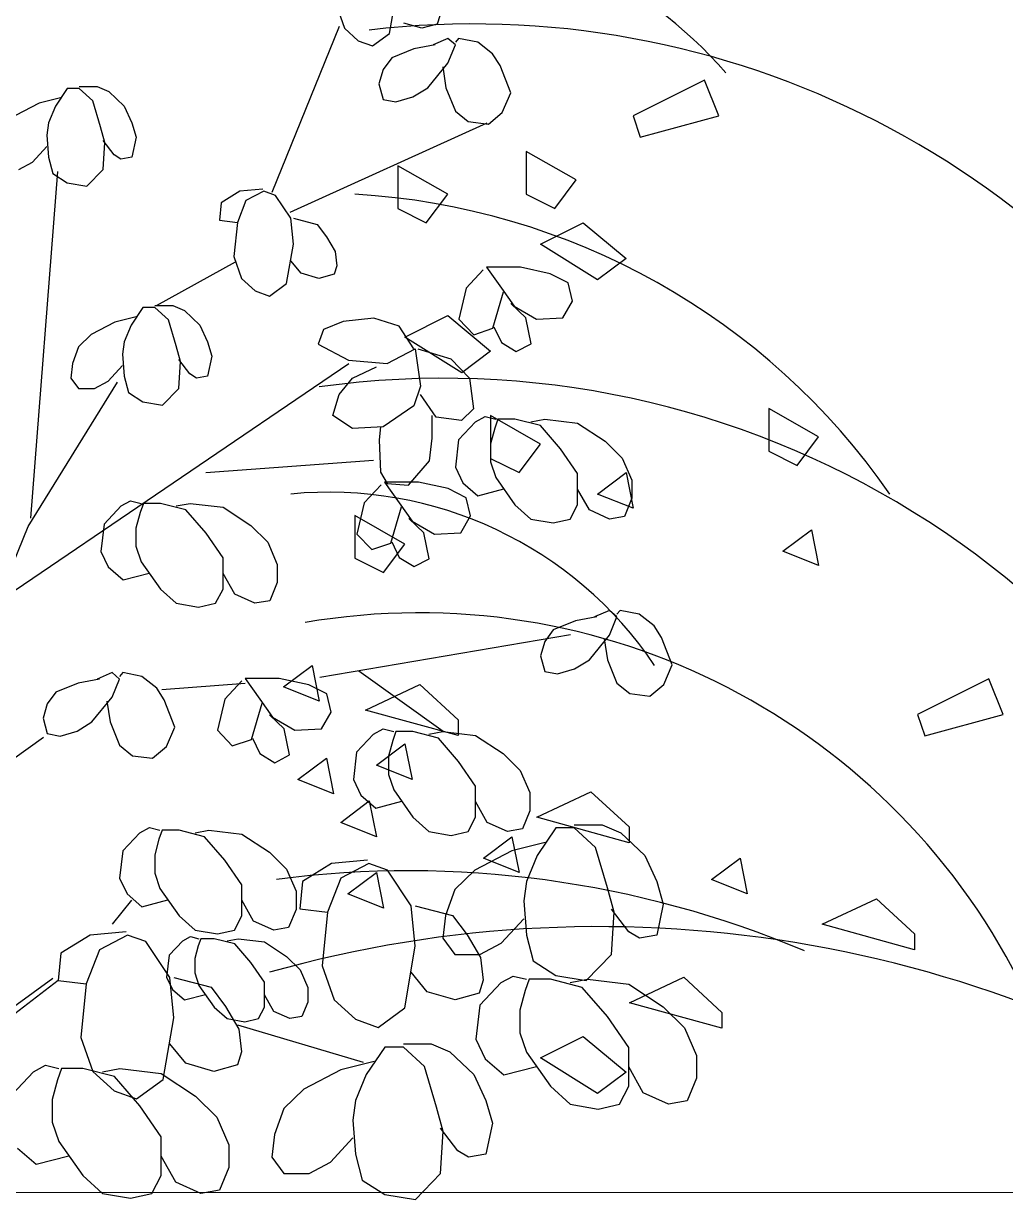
# Model space of a CAD drawing. Header units: millimetres. Extents: x 573003 to 1294762, y -9906 to 413061.
# Drawn here: x 657837.4 to 658159.8, y 37773.4 to 38159.5 of the extents above; entities that cross this region are included whole.
import ezdxf

# ---------------------------------------------------------------- set-up
doc = ezdxf.new("R2010")
doc.units = ezdxf.units.MM
doc.header["$MEASUREMENT"] = 0
doc.layers.add('A-ELEV-PATT 2', color=252, linetype='Continuous')
doc.layers.add('A-ELEV-PATT 3', color=251, linetype='Continuous')
doc.layers.add('KT-Net manh', color=251, linetype='Continuous', lineweight=13)

# ---------------------------------------------------------------- blocks, each defined once
blk = doc.blocks.new('STREE11')
for p, q in [((0.3323840816573238, 0.7508585381386865), (0.3366190342215987, 0.7754229948426996)), ((0.299563199284421, 0.7676657979887977), (0.3043275209191734, 0.7540907034945121)), ((0.3636168568186804, 0.761847900348414), (0.3620287496071342, 0.7566764357791271)), ((0.2593311499239235, 0.6519542782515373), (0.3011513064958535, 0.7553835696368196)), ((0.3525001063375157, 0.7540907034945121), (0.341383355856351, 0.7573228688502809)), ((0.3620287496071342, 0.7566764357791271), (0.3525001063375157, 0.7540907034945121)), ((0.3043275209191734, 0.7540907034945121), (0.3127974260477231, 0.7463335066406103)), ((0.3217967002467503, 0.7431013412848415), (0.3323840816573238, 0.7508585381386865)), ((0.3687782052562625, 0.747787981050692), (0.3595142465219396, 0.7437477743559384)), ((0.3734101846233671, 0.7437477743559384), (0.3687782052562625, 0.747787981050692)), ((0.3753953186378567, 0.747787981050692), (0.3734101846233671, 0.7453638570337944)), ((0.3873061227247945, 0.7453638570337944), (0.3753953186378567, 0.747787981050692)), ((0.3127974260477231, 0.7463335066406103), (0.3217967002467503, 0.7431013412848415)), ((0.3476034424348882, 0.7413236503390976), (0.3337075043335744, 0.735667360966545)), ((0.3608376691981903, 0.7437477743559384), (0.3476034424348882, 0.7413236503390976)), ((0.3687782052562625, 0.7324351956106625), (0.3734101846233671, 0.7437477743559384)), ((0.396570081459231, 0.7380914849833289), (0.3873061227247945, 0.7453638570337944)), ((0.3337075043335744, 0.735667360966545), (0.3284138136282309, 0.7283949889159658)), ((0.3562056898310857, 0.7170824101706899), (0.3687782052562625, 0.7324351956106625)), ((0.4012020608263356, 0.7308191129328065), (0.396570081459231, 0.7380914849833289)), ((0.3284138136282309, 0.7283949889159658), (0.3257669682755022, 0.7195065341875306)), ((0.3654696485652948, 0.7300110715938217), (0.3674547825798982, 0.7170824101706899)), ((0.4078191742079298, 0.7138502448149211), (0.4012020608263356, 0.7308191129328065)), ((0.1391643709132495, 0.7178904515096178), (0.1502811213944142, 0.7178904515096178)), ((0.1502811213944142, 0.7178904515096178), (0.1576922883818952, 0.7146582861538491)), ((0.3257669682755022, 0.7195065341875306), (0.3284138136282309, 0.7098100381201675)), ((0.1275182513616073, 0.7107796877269266), (0.1142840245983052, 0.707547522371101)), ((0.1317532039258822, 0.7165975853673103), (0.1243420369384012, 0.7056082231576397)), ((0.1391643709132495, 0.7165975853673103), (0.1317532039258822, 0.7165975853673103)), ((0.1476342760417992, 0.7088403885134085), (0.1391643709132495, 0.7165975853673103)), ((0.1576922883818952, 0.7146582861538491), (0.1672209316514, 0.7056082231576397)), ((0.3363543496860757, 0.7081939554422547), (0.3469417310967629, 0.7114261207980235)), ((0.3469417310967629, 0.7114261207980235), (0.3562056898310857, 0.7170824101706899)), ((0.3674547825798982, 0.7170824101706899), (0.3734101846233671, 0.702537666069702)), ((0.4025254835025862, 0.7017296247307172), (0.4078191742079298, 0.7138502448149211)), ((0.1142840245983052, 0.707547522371101), (0.09946169062345689, 0.6997903255171991)), ((0.1243420369384012, 0.7056082231576397), (0.1201070843741263, 0.6952652940191228)), ((0.1523985976765516, 0.692679561734451), (0.1476342760417992, 0.7088403885134085)), ((0.1672209316514, 0.7056082231576397), (0.171985253286266, 0.6952652940191228)), ((0.3284138136282309, 0.7098100381201675), (0.3363543496860757, 0.7081939554422547)), ((0.3734101846233671, 0.702537666069702), (0.3813507206814393, 0.6960733353580508)), ((0.3813507206814393, 0.6960733353580508), (0.3939232361065024, 0.6944572526801949)), ((0.3939232361065024, 0.6944572526801949), (0.4025254835025862, 0.7017296247307172)), ((0.1201070843741263, 0.6952652940191228), (0.1190483462330576, 0.687508097165221)), ((0.1550454430291666, 0.6829830656670879), (0.1523985976765516, 0.692679561734451)), ((0.171985253286266, 0.6952652940191228), (0.174632098638881, 0.6862152310229135)), ((0.2704479004050881, 0.6396720498995592), (0.3932615247683771, 0.6952652940191228)), ((0.1190483462330576, 0.687508097165221), (0.1201070843741263, 0.6739330026708785)), ((0.1608685028051013, 0.675225868813186), (0.1539867048882115, 0.6842759318094522)), ((0.1539867048882115, 0.6661758058169767), (0.1550454430291666, 0.6829830656670879)), ((0.174632098638881, 0.6862152310229135), (0.171985253286266, 0.6739330026708785)), ((0.1100490720340304, 0.6707008373151098), (0.1190483462330576, 0.6803973333824729)), ((0.1201070843741263, 0.6739330026708785), (0.1227539297268549, 0.6635900735323617)), ((0.1651034553693762, 0.672640136528571), (0.1608685028051013, 0.675225868813186)), ((0.171985253286266, 0.6739330026708785), (0.1651034553693762, 0.672640136528571)), ((0.1015791669055943, 0.6661758058169767), (0.1100490720340304, 0.6707008373151098)), ((0.1089903338929616, 0.448974293907952), (0.1259301441499474, 0.664882939674726)), ((0.1227539297268549, 0.6635900735323617), (0.1317532039258822, 0.6577721758919779)), ((0.1439286925481156, 0.6558328766784598), (0.1539867048882115, 0.6661758058169767)), ((0.1317532039258822, 0.6577721758919779), (0.1439286925481156, 0.6558328766784598)), ((0.2392151252437316, 0.6526007113227479), (0.2275690056920894, 0.6454899475399998)), ((0.2535080901481024, 0.6538935774650554), (0.2392151252437316, 0.6526007113227479)), ((0.2540374592185799, 0.6526007113227479), (0.2429207087374152, 0.6467828136823073)), ((0.2614486262060609, 0.6500149790381329), (0.2540374592185799, 0.6526007113227479)), ((0.2275690056920894, 0.6454899475399998), (0.2265102675510207, 0.6345005853303292)), ((0.2429207087374152, 0.6467828136823073), (0.2376270180321853, 0.6332077191880217)), ((0.2709772694756793, 0.6357934514726367), (0.2614486262060609, 0.6500149790381329)), ((0.2265102675510207, 0.6345005853303292), (0.2376270180321853, 0.6332077191880217)), ((0.2376270180321853, 0.6332077191880217), (0.2355095417500479, 0.6118754278397773)), ((0.2725653766872256, 0.6196326246936792), (0.2709772694756793, 0.6357934514726367)), ((0.2725653766872256, 0.6357934514726367), (0.2873877106620739, 0.6319148530457142)), ((0.2873877106620739, 0.6319148530457142), (0.2932107704380087, 0.6241576561918123)), ((0.2932107704380087, 0.6241576561918123), (0.2985044611432386, 0.6151075931956029)), ((0.2683304241229507, 0.5950681679896661), (0.2725653766872256, 0.6196326246936792)), ((0.1873369563315919, 0.5814930734953236), (0.2365682798910029, 0.6086432624839517)), ((0.2355095417500479, 0.6118754278397773), (0.2402738633848003, 0.5983003333454917)), ((0.277329698321978, 0.6015324987012605), (0.2709772694756793, 0.6092896955551623)), ((0.2985044611432386, 0.6151075931956029), (0.2995631992843073, 0.6060575301993936)), ((0.2884464488031426, 0.5983003333454917), (0.277329698321978, 0.6015324987012605)), ((0.2979750920727611, 0.6008860656301067), (0.2884464488031426, 0.5983003333454917)), ((0.2995631992843073, 0.6060575301993936), (0.2979750920727611, 0.6008860656301067)), ((0.3907470216834099, 0.603633406182496), (0.3801596402727228, 0.5923208274372769)), ((0.4139069185192739, 0.6052494888604087), (0.3927321556978995, 0.6052494888604087)), ((0.3927321556978995, 0.6052494888604087), (0.4019961144322224, 0.5923208274372769)), ((0.4324348359878059, 0.601209282165712), (0.4139069185192739, 0.6052494888604087)), ((0.4436839287366183, 0.5955529927930456), (0.4324348359878059, 0.601209282165712)), ((0.2402738633848003, 0.5983003333454917), (0.24874376851335, 0.5905431364915898)), ((0.2577430427123772, 0.5873109711358211), (0.2683304241229507, 0.5950681679896661)), ((0.446330774089347, 0.5842404140477697), (0.4436839287366183, 0.5955529927930456)), ((0.24874376851335, 0.5905431364915898), (0.2577430427123772, 0.5873109711358211)), ((0.3801596402727228, 0.5923208274372769), (0.3755276609056182, 0.5729278353024938)), ((0.3967024237268788, 0.5672715459299411), (0.4033195371085867, 0.5898967034204361)), ((0.4019961144322224, 0.5923208274372769), (0.4099366504902946, 0.581008248692001)), ((0.1788670512031558, 0.5802002073530161), (0.1714558842156748, 0.5692108451433455)), ((0.1862782181905231, 0.5802002073530161), (0.1788670512031558, 0.5802002073530161)), ((0.1862782181905231, 0.5814930734953236), (0.1973949686716878, 0.5814930734953236)), ((0.1947481233190729, 0.5724430104991143), (0.1862782181905231, 0.5802002073530161)), ((0.1973949686716878, 0.5814930734953236), (0.2048061356591688, 0.5782609081395549)), ((0.4172154752100141, 0.5737358766414786), (0.4079515164756913, 0.5826243313699138)), ((0.4099366504902946, 0.581008248692001), (0.423832588591722, 0.5729278353024938)), ((0.4403753720458781, 0.5737358766414786), (0.446330774089347, 0.5842404140477697)), ((0.174632098638881, 0.5743823097126324), (0.1613978718755789, 0.5711501443568068)), ((0.1995124449538253, 0.5562821837201568), (0.1947481233190729, 0.5724430104991143)), ((0.2048061356591688, 0.5782609081395549), (0.2143347789286736, 0.5692108451433455)), ((0.3035996384470536, 0.5715541650263276), (0.2911925508566355, 0.5665039066578856)), ((0.3226238394192933, 0.5735742683737612), (0.3035996384470536, 0.5715541650263276)), ((0.3383394837007927, 0.5685240100052624), (0.3226238394192933, 0.5735742683737612)), ((0.3755276609056182, 0.5729278353024938), (0.3847916196400547, 0.5632313392351307)), ((0.4205240319008681, 0.5575750498625212), (0.4172154752100141, 0.5737358766414786)), ((0.423832588591722, 0.5729278353024938), (0.4403753720458781, 0.5737358766414786)), ((0.1613978718755789, 0.5711501443568068), (0.1465755379007305, 0.5633929475029049)), ((0.1714558842156748, 0.5692108451433455), (0.1672209316514, 0.5588679160048287)), ((0.2143347789286736, 0.5692108451433455), (0.2190991005635397, 0.5588679160048287)), ((0.2911925508566355, 0.5665039066578856), (0.2878839941657816, 0.5574134415946901)), ((0.3474380146004705, 0.5543832865736817), (0.3383394837007927, 0.5685240100052624)), ((0.3847916196400547, 0.5632313392351307), (0.3967024237268788, 0.5672715459299411)), ((0.3973641350651178, 0.5680795872688691), (0.4019961144322224, 0.558383091201506)), ((0.1465755379007305, 0.5633929475029049), (0.138635001842772, 0.5556357506490031)), ((0.1672209316514, 0.5588679160048287), (0.1661621935103312, 0.5511107191509268)), ((0.2190991005635397, 0.5588679160048287), (0.2217459459161546, 0.5498178530086193)), ((0.2878839941657816, 0.5574134415946901), (0.3069081951379076, 0.5473129248579198)), ((0.4019961144322224, 0.558383091201506), (0.4112600731666589, 0.5527268018287828)), ((0.4112600731666589, 0.5527268018287828), (0.4205240319008681, 0.5575750498625212)), ((0.138635001842772, 0.5556357506490031), (0.1349294183489747, 0.5452928215104862)), ((0.1661621935103312, 0.5511107191509268), (0.1672209316514, 0.5375356246565843)), ((0.2021592903064402, 0.5465856876527937), (0.1995124449538253, 0.5562821837201568)), ((0.2217459459161546, 0.5498178530086193), (0.2190991005635397, 0.5375356246565843)), ((0.3308952311464282, 0.545292821510543), (0.3482651537733545, 0.5543832865736817)), ((0.3482651537733545, 0.5543832865736817), (0.3515737104640948, 0.5311520980789055)), ((0.3499194321186678, 0.5543832865736817), (0.3705979114363345, 0.5483229765316082)), ((0.0862274638600411, 0.3953203490018495), (0.3069743662716746, 0.5452928215104862)), ((0.1349294183489747, 0.5452928215104862), (0.1338706802079059, 0.5362427585142768)), ((0.157162919311304, 0.5343034593008156), (0.1661621935103312, 0.5439999553681787)), ((0.207982350082375, 0.5388284907988918), (0.2011005521654852, 0.547878553795158)), ((0.2011005521654852, 0.5297784278026825), (0.2021592903064402, 0.5465856876527937)), ((0.3069081951379076, 0.5473129248579198), (0.3308952311464282, 0.545292821510543)), ((0.3093896126562186, 0.5362023564473475), (0.3242781177647203, 0.5432727181631094)), ((0.3705979114363345, 0.5483229765316082), (0.3821778598540959, 0.5362023564473475)), ((0.1338706802079059, 0.5362427585142768), (0.138635001842772, 0.5297784278026825)), ((0.1672209316514, 0.5375356246565843), (0.1698677770041286, 0.5271926955180675)), ((0.2122173026466498, 0.5362427585142768), (0.207982350082375, 0.5388284907988918)), ((0.2190991005635397, 0.5375356246565843), (0.2122173026466498, 0.5362427585142768)), ((0.3011182209290837, 0.5261018397105772), (0.3093896126562186, 0.5362023564473475)), ((0.3821778598540959, 0.5362023564473475), (0.3846592773724069, 0.5170113746473248)), ((0.1074022266813017, 0.4438028293387219), (0.1629859790871251, 0.5336570262296618)), ((0.138635001842772, 0.5297784278026825), (0.148693014182868, 0.5297784278026825)), ((0.148693014182868, 0.5297784278026825), (0.157162919311304, 0.5343034593008156)), ((0.1910425398253892, 0.5194354986641656), (0.2011005521654852, 0.5297784278026825)), ((0.3515737104640948, 0.5311520980789055), (0.3474380146004705, 0.5190314779947585)), ((0.1698677770041286, 0.5271926955180675), (0.1788670512031558, 0.5213747978776837)), ((0.1788670512031558, 0.5213747978776837), (0.1910425398253892, 0.5194354986641656)), ((0.2969825250655731, 0.5129711679526281), (0.3011182209290837, 0.5261018397105772)), ((0.3614993805366566, 0.5119611162789397), (0.3515737104640948, 0.5261018397105772)), ((0.3093896126562186, 0.5048907545631778), (0.2969825250655731, 0.5129711679526281)), ((0.3474380146004705, 0.5190314779947585), (0.3284138136284582, 0.5059008062368662)), ((0.3590179630184593, 0.4988304445211043), (0.3590179630184593, 0.5129711679526281)), ((0.3846592773724069, 0.5170113746473248), (0.3772150248180424, 0.5099410129316198)), ((0.3284138136284582, 0.5059008062368662), (0.3093896126562186, 0.5048907545631778)), ((0.3267595352830313, 0.5059008062368662), (0.3259323961102609, 0.497820392847359)), ((0.3772150248180424, 0.5099410129316198), (0.3614993805366566, 0.5119611162789397)), ((0.3859827000485438, 0.5090925695257624), (0.3753953186379704, 0.4977799907805434)), ((0.3859827000485438, 0.5090925695257624), (0.3919381020920127, 0.5123247348815312)), ((0.3919381020920127, 0.5123247348815312), (0.3985552154737206, 0.5107086522036752)), ((0.3998786381499713, 0.5107086522036752), (0.3978935041355953, 0.5050523628310088)), ((0.4104660195606584, 0.5107086522036752), (0.3998786381499713, 0.5107086522036752)), ((0.4263470916765755, 0.5066684455088648), (0.4104660195606584, 0.5107086522036752)), ((0.4203916896332203, 0.5090925695257624), (0.4289939370293041, 0.5107086522036752)), ((0.4389196071017523, 0.4921237014078201), (0.4263470916765755, 0.5066684455088648)), ((0.4289939370293041, 0.5107086522036752), (0.4495069885124394, 0.5082845281868345)), ((0.4495069885124394, 0.5082845281868345), (0.4667114833046071, 0.4969719494415585)), ((0.3573636846730324, 0.4846897210894667), (0.3590179630184593, 0.4988304445211043)), ((0.3978935041355953, 0.5050523628310088), (0.3952466587828667, 0.4953558667636457)), ((0.3259323961102609, 0.497820392847359), (0.3267595352830313, 0.4776193593737617)), ((0.3753953186379704, 0.4977799907805434), (0.3734101846234807, 0.4808111226626011)), ((0.3952466587828667, 0.4953558667636457), (0.3952466587828667, 0.4840432880183698)), ((0.4495069885124394, 0.4767709159678475), (0.4389196071017523, 0.4921237014078201)), ((0.4667114833046071, 0.4969719494415585), (0.4772988647152943, 0.4864674120352674)), ((0.2180403624224709, 0.4774173490388876), (0.3223260693171142, 0.4851745458927894)), ((0.3441294579098439, 0.4695389459842545), (0.3573636846730324, 0.4846897210894667)), ((0.3952466587828667, 0.4840432880183698), (0.3985552154737206, 0.4743467919509499)), ((0.4772988647152943, 0.4864674120352674), (0.4832542667587632, 0.4727307092730939)), ((0.3267595352830313, 0.4776193593737617), (0.3308952311464282, 0.470548997657886)), ((0.3734101846234807, 0.4808111226626011), (0.3780421639905853, 0.471114626595238)), ((0.4495069885124394, 0.4573779238331213), (0.4495069885124394, 0.4767709159678475)), ((0.327222733219628, 0.4698217604528168), (0.3166353518089409, 0.4585091817075977)), ((0.350382630055492, 0.4714378431307296), (0.3292078672341177, 0.4714378431307296)), ((0.3292078672341177, 0.4714378431307296), (0.3384718259684405, 0.4585091817075977)), ((0.3308952311464282, 0.470548997657886), (0.3441294579098439, 0.4695389459842545)), ((0.368910547524024, 0.4673976364360328), (0.350382630055492, 0.4714378431307296)), ((0.3780421639905853, 0.471114626595238), (0.3873061227249082, 0.4630342132057308)), ((0.3985552154737206, 0.4743467919509499), (0.4104660195606584, 0.4573779238331213)), ((0.4832542667587632, 0.4727307092730939), (0.4832542667587632, 0.461418130527818)), ((0.3801596402728364, 0.4617413470633664), (0.368910547524024, 0.4673976364360328)), ((0.3828064856255651, 0.4504287683180905), (0.3801596402728364, 0.4617413470633664)), ((0.3873061227249082, 0.4630342132057308), (0.4035180505098879, 0.4672764302353016)), ((0.4567858132321589, 0.4541457584773525), (0.4495069885124394, 0.4670744199004844)), ((0.4832542667587632, 0.461418130527818), (0.4786222873916586, 0.4501055517825421)), ((0.1652161655771351, 0.45662875490018), (0.1546287841665617, 0.4453161761549609)), ((0.1652161655771351, 0.45662875490018), (0.171171567620604, 0.4598609202559487)), ((0.171171567620604, 0.4598609202559487), (0.1777886810023119, 0.4582448375780928)), ((0.1791121036785626, 0.4582448375780928), (0.1771269696641866, 0.4525885482054264)), ((0.1896994850892497, 0.4582448375780928), (0.1791121036785626, 0.4582448375780928)), ((0.2055805572051668, 0.4542046308832823), (0.1896994850892497, 0.4582448375780928)), ((0.1996251551618116, 0.45662875490018), (0.2082274025578954, 0.4582448375780928)), ((0.2181530726303436, 0.4396598867822377), (0.2055805572051668, 0.4542046308832823)), ((0.2082274025578954, 0.4582448375780928), (0.2287404540410307, 0.455820713561252)), ((0.2287404540410307, 0.455820713561252), (0.2459449488331984, 0.4445081348159761)), ((0.3166353518089409, 0.4585091817075977), (0.3120033724418363, 0.4391161895728146)), ((0.3331781352630969, 0.4334599002002619), (0.3397952486448048, 0.4560850576907569)), ((0.3384718259684405, 0.4585091817075977), (0.3464123620265127, 0.4471966029623218)), ((0.4104660195606584, 0.4573779238331213), (0.4203916896332203, 0.4484894691046861)), ((0.4448750091452212, 0.4484894691046861), (0.4495069885124394, 0.4573779238331213)), ((0.4693583286573357, 0.4484894691046861), (0.4567858132321589, 0.4541457584773525)), ((0.1771269696641866, 0.4525885482054264), (0.174480124311458, 0.4428920521380633)), ((0.3536911867462322, 0.4399242309117994), (0.3444272280119094, 0.4488126856402346)), ((0.3464123620265127, 0.4471966029623218), (0.3603083001279401, 0.4391161895728146)), ((0.3768510835820962, 0.4399242309117994), (0.3828064856255651, 0.4504287683180905)), ((0.4203916896332203, 0.4484894691046861), (0.4342876277346477, 0.4460653450878453)), ((0.4342876277346477, 0.4460653450878453), (0.4448750091452212, 0.4484894691046861)), ((0.4786222873916586, 0.4501055517825421), (0.4693583286573357, 0.4484894691046861)), ((0.0803317239824537, 0.377485096544774), (0.1074022266813017, 0.4438028293387219)), ((0.1546287841665617, 0.4453161761549609), (0.152643650152072, 0.4283473080370186)), ((0.174480124311458, 0.4428920521380633), (0.174480124311458, 0.4315794733927873)), ((0.2287404540410307, 0.424307101342265), (0.2181530726303436, 0.4396598867822377)), ((0.2459449488331984, 0.4445081348159761), (0.2565323302438856, 0.434003597409685)), ((0.3569997434370862, 0.423763404132842), (0.3536911867462322, 0.4399242309117994)), ((0.3603083001279401, 0.4391161895728146), (0.3768510835820962, 0.4399242309117994)), ((0.2565323302438856, 0.434003597409685), (0.2624877322873544, 0.4202668946475114)), ((0.3120033724418363, 0.4391161895728146), (0.3212673311762728, 0.4294196935054515)), ((0.3212673311762728, 0.4294196935054515), (0.3331781352630969, 0.4334599002002619)), ((0.3338398466013359, 0.4342679415391899), (0.3384718259684405, 0.4245714454718268)), ((0.152643650152072, 0.4283473080370186), (0.1572756295191766, 0.4186508119696555)), ((0.174480124311458, 0.4315794733927873), (0.1777886810023119, 0.4218829773253674)), ((0.1572756295191766, 0.4186508119696555), (0.1665395882534995, 0.4105703985801483)), ((0.1777886810023119, 0.4218829773253674), (0.1896994850892497, 0.4049141092075388)), ((0.2287404540410307, 0.4049141092075388), (0.2287404540410307, 0.424307101342265)), ((0.2624877322873544, 0.4202668946475114), (0.2624877322873544, 0.4089543159022355)), ((0.3384718259684405, 0.4245714454718268), (0.347735784702877, 0.4189151560991036)), ((0.347735784702877, 0.4189151560991036), (0.3569997434370862, 0.423763404132842)), ((0.1665395882534995, 0.4105703985801483), (0.1827515160384792, 0.4148126156097192)), ((0.2360192787607502, 0.40168194385177), (0.2287404540410307, 0.4146106052749019)), ((0.1896994850892497, 0.4049141092075388), (0.1996251551618116, 0.3960256544791037)), ((0.2241084746738125, 0.3960256544791037), (0.2287404540410307, 0.4049141092075388)), ((0.2624877322873544, 0.4089543159022355), (0.2578557529202499, 0.3976417371569596)), ((0.1996251551618116, 0.3960256544791037), (0.213521093263239, 0.3936015304622629)), ((0.213521093263239, 0.3936015304622629), (0.2241084746738125, 0.3960256544791037)), ((0.248591794185927, 0.3960256544791037), (0.2360192787607502, 0.40168194385177)), ((0.2578557529202499, 0.3976417371569596), (0.248591794185927, 0.3960256544791037)), ((0.4693583286573357, 0.3916033588427013), (0.4600943699230129, 0.3875631521479477)), ((0.4739903080244403, 0.3875631521479477), (0.4693583286573357, 0.3916033588427013)), ((0.4759754420389299, 0.3916033588427013), (0.4739903080244403, 0.3891792348258036)), ((0.4878862461258677, 0.3891792348258036), (0.4759754420389299, 0.3916033588427013)), ((0.4971502048603043, 0.3819068627753381), (0.4878862461258677, 0.3891792348258036)), ((0.4481835658359614, 0.3851390281311069), (0.4342876277346477, 0.3794827387585542)), ((0.4614177925992635, 0.3875631521479477), (0.4481835658359614, 0.3851390281311069)), ((0.4693583286573357, 0.3762505734026718), (0.4739903080244403, 0.3875631521479477)), ((0.5017821842274088, 0.3746344907248158), (0.4971502048603043, 0.3819068627753381)), ((0.2889758178736201, 0.3500700340208027), (0.4451396936804031, 0.3765737899382771)), ((0.4342876277346477, 0.3794827387585542), (0.4289939370293041, 0.372210366707975)), ((0.4567858132321589, 0.3608977879626991), (0.4693583286573357, 0.3762505734026718)), ((0.4660497719663681, 0.373826449385831), (0.4680349059809714, 0.3608977879626991)), ((0.508399297609003, 0.3576656226069304), (0.5017821842274088, 0.3746344907248158)), ((0.4289939370293041, 0.372210366707975), (0.4263470916765755, 0.3633219119795399)), ((0.4263470916765755, 0.3633219119795399), (0.4289939370293041, 0.3536254159121768)), ((0.4475218544978361, 0.3552414985900327), (0.4567858132321589, 0.3608977879626991)), ((0.4680349059809714, 0.3608977879626991), (0.4739903080244403, 0.3463530438617113)), ((0.1596774223963848, 0.352817374573192), (0.150413463662062, 0.3487771678784384)), ((0.1643094017634894, 0.3487771678784384), (0.1596774223963848, 0.352817374573192)), ((0.166294535777979, 0.352817374573192), (0.1643094017634894, 0.3503932505562943)), ((0.1782053398649168, 0.3503932505562943), (0.166294535777979, 0.352817374573192)), ((0.3133267951180869, 0.3539486324477252), (0.3657343331007041, 0.3164555143205803)), ((0.4289939370293041, 0.3536254159121768), (0.4369344730871489, 0.352009333234264)), ((0.4369344730871489, 0.352009333234264), (0.4475218544978361, 0.3552414985900327)), ((0.5031056069036595, 0.3455450025227265), (0.508399297609003, 0.3576656226069304)), ((0.1385026595750105, 0.3463530438615976), (0.1246067214736968, 0.3406967544890449)), ((0.1517368863383126, 0.3487771678784384), (0.1385026595750105, 0.3463530438615976)), ((0.1596774223963848, 0.3374645891331625), (0.1643094017634894, 0.3487771678784384)), ((0.1874692985993534, 0.3431208785058288), (0.1782053398649168, 0.3503932505562943)), ((0.190513170754798, 0.3423128371669009), (0.2423913396669377, 0.3461914355938802)), ((0.2404062056524481, 0.3476459100039619), (0.2298188242417609, 0.3363333312587429)), ((0.263566102488312, 0.3492619926818747), (0.2423913396669377, 0.3492619926818747)), ((0.2423913396669377, 0.3492619926818747), (0.2516552984012606, 0.3363333312587429)), ((0.282094019956844, 0.345221785987178), (0.263566102488312, 0.3492619926818747)), ((0.2933431127056565, 0.3395654966145116), (0.282094019956844, 0.345221785987178)), ((0.4739903080244403, 0.3463530438617113), (0.4819308440825125, 0.3398887131500601)), ((0.4945033595075756, 0.3382726304722041), (0.5031056069036595, 0.3455450025227265)), ((0.1246067214736968, 0.3406967544890449), (0.1193130307683532, 0.3334243824384657)), ((0.147104906971208, 0.3221118036931898), (0.1596774223963848, 0.3374645891331625)), ((0.1921012779664579, 0.3358485064553065), (0.1874692985993534, 0.3431208785058288)), ((0.2959899580583851, 0.3282529178692357), (0.2933431127056565, 0.3395654966145116)), ((0.4819308440825125, 0.3398887131500601), (0.4945033595075756, 0.3382726304722041)), ((0.1193130307683532, 0.3334243824384657), (0.1166661854156246, 0.3245359277100306)), ((0.1563688657054172, 0.3350404651163217), (0.1583539997200205, 0.3221118036931898)), ((0.1987183913480521, 0.3188796383374211), (0.1921012779664579, 0.3358485064553065)), ((0.2298188242417609, 0.3363333312587429), (0.2251868448746563, 0.3169403391239598)), ((0.246361607695917, 0.3112840497514071), (0.2529787210776249, 0.3339092072419021)), ((0.2516552984012606, 0.3363333312587429), (0.2595958344593328, 0.325020752513467)), ((0.1166661854156246, 0.3245359277100306), (0.1193130307683532, 0.3148394316426675)), ((0.2668746591790523, 0.3177483804629446), (0.2576107004447294, 0.3266368351913798)), ((0.2595958344593328, 0.325020752513467), (0.2734917725607602, 0.3169403391239598)), ((0.2900345560149162, 0.3177483804629446), (0.2959899580583851, 0.3282529178692357)), ((0.127253566826198, 0.3132233489647547), (0.1378409482368852, 0.3164555143205234)), ((0.1378409482368852, 0.3164555143205234), (0.147104906971208, 0.3221118036931898)), ((0.1583539997200205, 0.3221118036931898), (0.1643094017634894, 0.307567059592202)), ((0.1934247006427086, 0.3067590182532172), (0.1987183913480521, 0.3188796383374211)), ((0.2251868448746563, 0.3169403391239598), (0.2344508036090929, 0.3072438430565967)), ((0.2701832158699062, 0.3015875536839872), (0.2668746591790523, 0.3177483804629446)), ((0.2734917725607602, 0.3169403391239598), (0.2900345560149162, 0.3177483804629446)), ((0.322458411584762, 0.3145162151072327), (0.3284138136282309, 0.3177483804630015)), ((0.3284138136282309, 0.3177483804630015), (0.3350309270099388, 0.3161322977851455)), ((0.3363543496861894, 0.3161322977851455), (0.3343692156718134, 0.3104760084124791)), ((0.3469417310968765, 0.3161322977851455), (0.3363543496861894, 0.3161322977851455)), ((0.3628228032127936, 0.3120920910903351), (0.3469417310968765, 0.3161322977851455)), ((0.3568674011694384, 0.3145162151072327), (0.3654696485655222, 0.3161322977851455)), ((0.3654696485655222, 0.3161322977851455), (0.3859827000486575, 0.3137081737683047)), ((0.02746749703112528, 0.2485800418490385), (0.1169308699509202, 0.3125769158936578)), ((0.1193130307683532, 0.3148394316426675), (0.127253566826198, 0.3132233489647547)), ((0.2344508036090929, 0.3072438430565967), (0.246361607695917, 0.3112840497514071)), ((0.247023319034156, 0.3120920910903351), (0.2516552984012606, 0.302395595022972)), ((0.322458411584762, 0.3145162151072327), (0.3118710301741885, 0.3032036363620136)), ((0.3343692156718134, 0.3104760084124791), (0.3317223703190848, 0.300779512345116)), ((0.3753953186379704, 0.2975473469892904), (0.3628228032127936, 0.3120920910903351)), ((0.3859827000486575, 0.3137081737683047), (0.4031871948408252, 0.3023955950230288)), ((0.1643094017634894, 0.307567059592202), (0.1722499378215616, 0.3011027288805508)), ((0.1722499378215616, 0.3011027288805508), (0.1848224532466247, 0.2994866462026948)), ((0.1848224532466247, 0.2994866462026948), (0.1934247006427086, 0.3067590182532172)), ((0.2516552984012606, 0.302395595022972), (0.2609192571356971, 0.2967393056502488)), ((0.2609192571356971, 0.2967393056502488), (0.2701832158699062, 0.3015875536839872)), ((0.3118710301741885, 0.3032036363620136), (0.3098858961596989, 0.2862347682440713)), ((0.3317223703190848, 0.300779512345116), (0.3317223703190848, 0.2894669335998401)), ((0.4031871948408252, 0.3023955950230288), (0.4137745762515124, 0.2918910576167377)), ((0.3859827000486575, 0.2821945615493178), (0.3753953186379704, 0.2975473469892904)), ((0.3098858961596989, 0.2862347682440713), (0.3145178755268034, 0.2765382721767082)), ((0.3317223703190848, 0.2894669335998401), (0.3350309270099388, 0.2797704375324201)), ((0.4137745762515124, 0.2918910576167377), (0.4197299782949813, 0.2781543548545642)), ((0.3350309270099388, 0.2797704375324201), (0.3469417310968765, 0.2628015694145915)), ((0.3859827000486575, 0.2628015694145915), (0.3859827000486575, 0.2821945615493178)), ((0.3145178755268034, 0.2765382721767082), (0.3237818342611263, 0.2684578587872011)), ((0.3237818342611263, 0.2684578587872011), (0.339993762046106, 0.2727000758167719)), ((0.3932615247683771, 0.2595694040588228), (0.3859827000486575, 0.2724980654819547)), ((0.4197299782949813, 0.2781543548545642), (0.4197299782949813, 0.2668417761092883)), ((0.4197299782949813, 0.2668417761092883), (0.4150979989278767, 0.2555291973640124)), ((0.1768819171886662, 0.2531050733472284), (0.1828373192321351, 0.2563372387029972)), ((0.1828373192321351, 0.2563372387029972), (0.189454432613843, 0.2547211560251412)), ((0.3469417310968765, 0.2628015694145915), (0.3568674011694384, 0.2539131146861564)), ((0.3813507206814393, 0.2539131146861564), (0.3859827000486575, 0.2628015694145915)), ((0.4058340401935538, 0.2539131146861564), (0.3932615247683771, 0.2595694040588228)), ((0.4474225977971855, 0.2581149296485705), (0.4647925204239982, 0.2581149296485705)), ((0.4647925204239982, 0.2581149296485705), (0.4763724688418733, 0.2530646712801854)), ((0.1768819171886662, 0.2531050733472284), (0.1662945357780927, 0.2417924946020094)), ((0.1887927212757177, 0.2490648666524748), (0.186145875922989, 0.2393683705851117)), ((0.1907778552900936, 0.2547211560251412), (0.1887927212757177, 0.2490648666524748)), ((0.2013652367007808, 0.2547211560251412), (0.1907778552900936, 0.2547211560251412)), ((0.2172463088166978, 0.2506809493303308), (0.2013652367007808, 0.2547211560251412)), ((0.2112909067733426, 0.2531050733472284), (0.2198931541694265, 0.2547211560251412)), ((0.2298188242418746, 0.2361362052292861), (0.2172463088166978, 0.2506809493303308)), ((0.2198931541694265, 0.2547211560251412), (0.2404062056525618, 0.2522970320083004)), ((0.2404062056525618, 0.2522970320083004), (0.2576107004447294, 0.2409844532630245)), ((0.3568674011694384, 0.2539131146861564), (0.3707633392708658, 0.2514889906693156)), ((0.3707633392708658, 0.2514889906693156), (0.3813507206814393, 0.2539131146861564)), ((0.4150979989278767, 0.2555291973640124), (0.4058340401935538, 0.2539131146861564)), ((0.4358426493794241, 0.2560948263012506), (0.4242627009614353, 0.2389239478486047)), ((0.4474225977971855, 0.2560948263012506), (0.4358426493794241, 0.2560948263012506)), ((0.4606568245604876, 0.2439742062170467), (0.4474225977971855, 0.2560948263012506)), ((0.4763724688418733, 0.2530646712801854), (0.4912609739504887, 0.2389239478486047)), ((0.1662945357780927, 0.2417924946020094), (0.1643094017636031, 0.2248236264840671)), ((0.4085470566800495, 0.2419541028696699), (0.385387159844413, 0.2298334827854092)), ((0.4292255359977162, 0.2470043612381687), (0.4085470566800495, 0.2419541028696699)), ((0.4681010771148522, 0.2187229143748937), (0.4606568245604876, 0.2439742062170467)), ((0.186145875922989, 0.2393683705851117), (0.186145875922989, 0.2280557918398358)), ((0.2404062056525618, 0.2207834197893135), (0.2298188242418746, 0.2361362052292861)), ((0.2576107004447294, 0.2409844532630245), (0.2681980818554166, 0.2304799158567334)), ((0.3186535713902003, 0.2359745969615119), (0.2963208137272204, 0.2339544936141351)), ((0.4242627009614353, 0.2389239478486047), (0.4176455875797274, 0.2227631210697041)), ((0.4912609739504887, 0.2389239478486047), (0.498705226504967, 0.2227631210697041)), ((0.186145875922989, 0.2280557918398358), (0.189454432613843, 0.2183592957724159)), ((0.2681980818554166, 0.2304799158567334), (0.2741534838988855, 0.2167432130945599)), ((0.2963208137272204, 0.2339544936141351), (0.2781237519277511, 0.2228439252036196)), ((0.319480710562857, 0.2339544936141351), (0.3021107879360443, 0.2248640285509964)), ((0.3310606589808458, 0.2299142869194384), (0.319480710562857, 0.2339544936141351)), ((0.3459491640895749, 0.2076931500983505), (0.3310606589808458, 0.2299142869194384)), ((0.385387159844413, 0.2298334827854092), (0.3729800722537675, 0.2177128627011484)), ((0.1643094017636031, 0.2248236264840671), (0.1689413811307077, 0.2151271304167039)), ((0.2404062056525618, 0.2013904276545873), (0.2404062056525618, 0.2207834197893135)), ((0.2781237519277511, 0.2228439252036196), (0.2764694735823241, 0.2056730467510306)), ((0.3021107879360443, 0.2248640285509964), (0.2938393962091368, 0.2036529434036538)), ((0.4176455875797274, 0.2227631210697041), (0.4159913092344141, 0.2106425009854433)), ((0.498705226504967, 0.2227631210697041), (0.5028409223684775, 0.2086223976380666)), ((0.1689413811307077, 0.2151271304167039), (0.1782053398650305, 0.2070467170271968)), ((0.189454432613843, 0.2183592957724159), (0.2013652367007808, 0.2013904276545873)), ((0.2741534838988855, 0.2167432130945599), (0.2741534838988855, 0.205430634349284)), ((0.3729800722537675, 0.2177128627011484), (0.3671900980448299, 0.2015520359222478)), ((0.4722367729782491, 0.2035721392696246), (0.4681010771148522, 0.2187229143748937)), ((0.1598097646639189, 0.1962189630852436), (0.1719852532861523, 0.2110869237218367)), ((0.1782053398650305, 0.2070467170271968), (0.1944172676500102, 0.2112889340567676)), ((0.2476850303722813, 0.1981582622988185), (0.2404062056525618, 0.2110869237219504)), ((0.2741534838988855, 0.205430634349284), (0.2695215045317809, 0.1941180556040081)), ((0.2764694735823241, 0.2056730467510306), (0.2938393962091368, 0.2036529434036538)), ((0.3484305816076585, 0.1824418582561975), (0.3459491640895749, 0.2076931500983505)), ((0.3484305816076585, 0.2076931500983505), (0.3715904784434088, 0.2016328400563339)), ((0.4159913092344141, 0.2106425009854433), (0.4176455875797274, 0.1894314158380439)), ((0.481335303878268, 0.1914515191854207), (0.4705824946329358, 0.2055922426171151)), ((0.5028409223684775, 0.2086223976380666), (0.498705226504967, 0.1894314158380439)), ((0.2013652367007808, 0.2013904276545873), (0.2112909067733426, 0.1925019729261521)), ((0.2357742262853435, 0.1925019729261521), (0.2404062056525618, 0.2013904276545873)), ((0.2602575457974581, 0.1925019729261521), (0.2476850303722813, 0.1981582622988185)), ((0.2938393962091368, 0.2036529434036538), (0.2905308395182828, 0.1703212381719936)), ((0.3671900980448299, 0.2015520359222478), (0.3655358196992893, 0.1874113124906671)), ((0.3715904784434088, 0.2016328400563339), (0.380689009343314, 0.18951221997213)), ((0.4019299432983416, 0.1843811574696588), (0.4159913092344141, 0.1995319325749279)), ((0.4705824946329358, 0.17731079575384), (0.4722367729782491, 0.2035721392696246)), ((0.1683127553592385, 0.1913707150516188), (0.1459799976962586, 0.1893506117042421)), ((0.2112909067733426, 0.1925019729261521), (0.22518684487477, 0.1900778489093113)), ((0.22518684487477, 0.1900778489093113), (0.2357742262853435, 0.1925019729261521)), ((0.2695215045317809, 0.1941180556040081), (0.2602575457974581, 0.1925019729261521)), ((0.4879524172597485, 0.1874113124906671), (0.481335303878268, 0.1914515191854207)), ((0.1459799976962586, 0.1893506117042421), (0.1277829358967892, 0.1782400432937266)), ((0.1691398945318952, 0.1893506117042421), (0.1517699719050825, 0.1802601466411033)), ((0.180719842949884, 0.1853104050095453), (0.1691398945318952, 0.1893506117042421)), ((0.195608348058613, 0.1630892681884575), (0.180719842949884, 0.1853104050095453)), ((0.2036723941120044, 0.1858462335613922), (0.1952024889835684, 0.1767961705651828)), ((0.2036723941120044, 0.1858462335613922), (0.2084367157467568, 0.1884319658460072)), ((0.2084367157467568, 0.1884319658460072), (0.2137304064521004, 0.1871390997036997)), ((0.2147891445931691, 0.1871390997036997), (0.2132010373816229, 0.1826140682055666)), ((0.2232590497217188, 0.1871390997036997), (0.2147891445931691, 0.1871390997036997)), ((0.2359639074144297, 0.1839069343478741), (0.2232590497217188, 0.1871390997036997)), ((0.2311995857796774, 0.1858462335613922), (0.2380813836965672, 0.1871390997036997)), ((0.2460219197545257, 0.1722711390670497), (0.2359639074144297, 0.1839069343478741)), ((0.2380813836965672, 0.1871390997036997), (0.2544918248830754, 0.1851998004902384)), ((0.2544918248830754, 0.1851998004902384), (0.268255420716855, 0.1761497374940291)), ((0.3655358196992893, 0.1874113124906671), (0.3729800722537675, 0.17731079575384)), ((0.380689009343314, 0.18951221997213), (0.3889604010701078, 0.1753714965405493)), ((0.3886957165351532, 0.17731079575384), (0.4019299432983416, 0.1843811574696588)), ((0.4176455875797274, 0.1894314158380439), (0.4217812834433516, 0.1732705890591433)), ((0.498705226504967, 0.1894314158380439), (0.4879524172597485, 0.1874113124906671)), ((0.1277829358967892, 0.1782400432937266), (0.1261286575513623, 0.1610691648411375)), ((0.1517699719050825, 0.1802601466411033), (0.143498580178175, 0.1590490614937607)), ((0.1952024889835684, 0.1767961705651828), (0.1936143817719085, 0.1632210760708404)), ((0.2132010373816229, 0.1826140682055666), (0.2110835610994855, 0.1748568713516647)), ((0.268255420716855, 0.1761497374940291), (0.2767253258454048, 0.1677461075689735)), ((0.3418134682259506, 0.1440598946562091), (0.3484305816076585, 0.1824418582561975)), ((0.3729800722537675, 0.17731079575384), (0.3886957165351532, 0.17731079575384)), ((0.4548668503516637, 0.1611499689749394), (0.4705824946329358, 0.17731079575384)), ((0.2110835610994855, 0.1748568713516647), (0.2110835610994855, 0.1658068083554554)), ((0.2544918248830754, 0.1599889107150716), (0.2460219197545257, 0.1722711390670497)), ((0.2905308395182828, 0.1703212381719936), (0.2979750920726474, 0.1491101530247079)), ((0.3889604010701078, 0.1753714965405493), (0.3906146794155347, 0.1612307731089118)), ((0.4217812834433516, 0.1732705890591433), (0.4358426493794241, 0.1641801239960614)), ((0.007885164711638026, 0.07101298979517878), (0.1261626353868905, 0.1612837395348379)), ((0.008939579562479594, 0.0798610102767725), (0.1227539297267413, 0.1626044433850211)), ((0.1936143817719085, 0.1632210760708404), (0.1973199652655921, 0.1554638792169385)), ((0.1980897655766967, 0.1378379763463045), (0.195608348058613, 0.1630892681884575)), ((0.1980897655766967, 0.1630892681884575), (0.2212496624124469, 0.1570289581464408)), ((0.2110835610994855, 0.1658068083554554), (0.2137304064521004, 0.1580496115015535)), ((0.2767253258454048, 0.1677461075689735), (0.2814896474801571, 0.156756745359246)), ((0.355874834162023, 0.154160411393093), (0.3459491640895749, 0.1662810314772969)), ((0.3906146794155347, 0.1612307731089118), (0.3881332618976785, 0.1531503597194046)), ((0.4018968577313444, 0.1598571028328024), (0.409341110285709, 0.1638973095274991)), ((0.409341110285709, 0.1638973095274991), (0.4176125020128438, 0.1618772061801792)), ((0.4192667803581571, 0.1618772061801792), (0.4167853628401872, 0.1548068444643604)), ((0.4325010071215729, 0.1618772061801792), (0.4192667803581571, 0.1618772061801792)), ((0.4523523472664692, 0.1568269478116804), (0.4325010071215729, 0.1618772061801792)), ((0.4358426493794241, 0.1641801239960614), (0.4548668503516637, 0.1611499689749394)), ((0.4449080947122184, 0.1598571028328024), (0.4556609039573232, 0.1618772061801792)), ((0.4556609039573232, 0.1618772061801792), (0.4813022183112707, 0.158847051159114)), ((0.1261286575513623, 0.1610691648411375), (0.143498580178175, 0.1590490614937607)), ((0.143498580178175, 0.1590490614937607), (0.140190023487321, 0.1257173562621006)), ((0.1973199652655921, 0.1554638792169385), (0.2047311322530732, 0.1489995485053441)), ((0.2137304064521004, 0.1580496115015535), (0.2232590497217188, 0.1444745170072679)), ((0.2212496624124469, 0.1570289581464408), (0.2303481933123521, 0.1449083380622369)), ((0.2544918248830754, 0.1444745170072679), (0.2544918248830754, 0.1599889107150716)), ((0.2814896474801571, 0.156756745359246), (0.2814896474801571, 0.1477066823630366)), ((0.3732447567888357, 0.1491101530247079), (0.355874834162023, 0.154160411393093)), ((0.4018968577313444, 0.1598571028328024), (0.388662630968156, 0.1457163794012786)), ((0.4167853628401872, 0.1548068444643604), (0.4134768061492196, 0.1426862243801565)), ((0.4680679915478549, 0.1386460176853461), (0.4523523472664692, 0.1568269478116804)), ((0.4813022183112707, 0.158847051159114), (0.5028078368014803, 0.1447063277275333)), ((0.2047311322530732, 0.1489995485053441), (0.2177006744810797, 0.1523933221290008)), ((0.2603148846588965, 0.1418887847226529), (0.2544918248830754, 0.1522317138611697)), ((0.2814896474801571, 0.1477066823630366), (0.2777840639864735, 0.1386566193668273)), ((0.2979750920726474, 0.1491101530247079), (0.3112093188359495, 0.136989532940504)), ((0.3881332618976785, 0.1531503597194046), (0.3732447567888357, 0.1491101530247079)), ((0.2232590497217188, 0.1444745170072679), (0.2311995857796774, 0.1373637532245198)), ((0.2303481933123521, 0.1449083380622369), (0.2386195850391459, 0.1307676146306562)), ((0.2507862413892781, 0.1373637532245198), (0.2544918248830754, 0.1444745170072679)), ((0.2703728969989925, 0.1373637532245198), (0.2603148846588965, 0.1418887847226529)), ((0.3252706847720219, 0.131939274572062), (0.3418134682259506, 0.1440598946562091)), ((0.388662630968156, 0.1457163794012786), (0.3861812134500724, 0.1245052942538223)), ((0.4134768061492196, 0.1426862243801565), (0.4134768061492196, 0.1285455009485759)), ((0.5028078368014803, 0.1447063277275333), (0.5160420635647824, 0.131575655969641)), ((0.1914726521949888, 0.09945601274631599), (0.1980897655766967, 0.1378379763463045)), ((0.2311995857796774, 0.1373637532245198), (0.242316336260842, 0.1354244540110585)), ((0.2376270180320716, 0.1335149551829318), (0.3159736404708156, 0.1102433646212262)), ((0.242316336260842, 0.1354244540110585), (0.2507862413892781, 0.1373637532245198)), ((0.2777840639864735, 0.1386566193668273), (0.2703728969989925, 0.1373637532245198)), ((0.3112093188359495, 0.136989532940504), (0.3252706847720219, 0.131939274572062)), ((0.4813022183112707, 0.1194550358853803), (0.4680679915478549, 0.1386460176853461)), ((0.140190023487321, 0.1257173562621006), (0.1476342760416856, 0.1045062711148148)), ((0.2386195850391459, 0.1307676146306562), (0.2402738633845729, 0.1166268911990187)), ((0.3861812134500724, 0.1245052942538223), (0.3919711876588963, 0.1123846741696184)), ((0.4134768061492196, 0.1285455009485759), (0.4176125020128438, 0.1164248808642583)), ((0.5160420635647824, 0.131575655969641), (0.523486316119147, 0.1144047775169383)), ((0.2055340181310612, 0.1095565294831999), (0.195608348058613, 0.1216771495674038)), ((0.3294394662026434, 0.1196974482868995), (0.3178595177846546, 0.1025265698342537)), ((0.3410194146204049, 0.1196974482868995), (0.3294394662026434, 0.1196974482868995)), ((0.3410194146204049, 0.1217175516342195), (0.3583893372472176, 0.1217175516342195)), ((0.354253641383707, 0.1075768282026957), (0.3410194146204049, 0.1196974482868995)), ((0.3583893372472176, 0.1217175516342195), (0.3699692856650927, 0.1166672932658344)), ((0.4813022183112707, 0.09521379571697253), (0.4813022183112707, 0.1194550358853803)), ((0.2402738633845729, 0.1166268911990187), (0.2377924458667167, 0.1085464778095115)), ((0.3228223528209355, 0.1106069832238177), (0.3021438735032689, 0.1055567248553189)), ((0.3699692856650927, 0.1166672932658344), (0.3848577907737081, 0.1025265698342537)), ((0.3919711876588963, 0.1123846741696184), (0.4035511360768851, 0.1022841574327344)), ((0.4176125020128438, 0.1164248808642583), (0.4325010071215729, 0.09521379571697253)), ((0.523486316119147, 0.1144047775169383), (0.523486316119147, 0.1002640540853577)), ((0.1107438689389255, 0.1042638587132387), (0.0975096421757371, 0.0901231352817149)), ((0.1107438689389255, 0.1042638587132387), (0.1181881214932901, 0.1083040654079355)), ((0.1181881214932901, 0.1083040654079355), (0.1264595132204249, 0.1062839620606155)), ((0.1281137915657382, 0.1062839620606155), (0.1256323740477683, 0.09921360034479676)), ((0.141348018329154, 0.1062839620606155), (0.1281137915657382, 0.1062839620606155)), ((0.1611993584740503, 0.1012337036921167), (0.141348018329154, 0.1062839620606155)), ((0.1476342760416856, 0.1045062711148148), (0.1608685028049877, 0.09238565103061092)), ((0.1537551059197995, 0.1042638587132387), (0.1645079151649043, 0.1062839620606155)), ((0.1645079151649043, 0.1062839620606155), (0.1901492295188518, 0.1032538070395503)), ((0.1901492295188518, 0.1032538070395503), (0.2116548480090614, 0.08911308360796966)), ((0.2229039407578739, 0.1045062711148148), (0.2055340181310612, 0.1095565294831999)), ((0.2377924458667167, 0.1085464778095115), (0.2229039407578739, 0.1045062711148148)), ((0.3021438735032689, 0.1055567248553189), (0.2789839766676323, 0.09343610477105813)), ((0.3178595177846546, 0.1025265698342537), (0.3112424044029467, 0.08636574305535305)), ((0.3616978939380715, 0.08232553636054263), (0.354253641383707, 0.1075768282026957)), ((0.3848577907737081, 0.1025265698342537), (0.3923020433281863, 0.08636574305535305)), ((0.4035511360768851, 0.1022841574327344), (0.4238160458080529, 0.1075869287196838)), ((0.4904007492109486, 0.09117358902227579), (0.4813022183112707, 0.1073344158011764)), ((0.1256323740477683, 0.09921360034479676), (0.1223238173568006, 0.08709298026059287)), ((0.176915002755436, 0.08305277356578245), (0.1611993584740503, 0.1012337036921167)), ((0.1749298687410601, 0.08733539266216894), (0.1914726521949888, 0.09945601274631599)), ((0.4325010071215729, 0.09521379571697253), (0.4449080947122184, 0.08410322730645703)), ((0.4755122441022195, 0.08410322730645703), (0.4813022183112707, 0.09521379571697253)), ((0.523486316119147, 0.1002640540853577), (0.5176963419103231, 0.08612333065377697)), ((0.1608685028049877, 0.09238565103061092), (0.1749298687410601, 0.08733539266216894)), ((0.2116548480090614, 0.08911308360796966), (0.2248890747723635, 0.07598241185007737)), ((0.2789839766676323, 0.09343610477105813), (0.2665768890769868, 0.08131548468679739)), ((0.5061163934923343, 0.08410322730645703), (0.4904007492109486, 0.09117358902227579)), ((0.1223238173568006, 0.08709298026059287), (0.1223238173568006, 0.07295225682901219)), ((0.1901492295188518, 0.06386179176581663), (0.176915002755436, 0.08305277356578245)), ((0.2665768890769868, 0.08131548468679739), (0.2607869148680493, 0.06515465790789676)), ((0.3112424044029467, 0.08636574305535305), (0.3095881260576334, 0.07424512297109231)), ((0.3658335898014684, 0.06717476125527355), (0.3616978939380715, 0.08232553636054263)), ((0.3923020433281863, 0.08636574305535305), (0.3964377391916969, 0.07222501962371553)), ((0.4449080947122184, 0.08410322730645703), (0.4622780173390311, 0.08107307228539185)), ((0.4622780173390311, 0.08107307228539185), (0.4755122441022195, 0.08410322730645703)), ((0.5176963419103231, 0.08612333065377697), (0.5061163934923343, 0.08410322730645703)), ((0.2248890747723635, 0.07598241185007737), (0.2323333273267281, 0.05881153339737466)), ((0.3095881260576334, 0.07424512297109231), (0.3112424044029467, 0.05303403782369287)), ((0.1223238173568006, 0.07295225682901219), (0.1264595132204249, 0.06083163674469461)), ((0.3749321207014873, 0.05505414117106966), (0.3641793114561551, 0.06919486460276403)), ((0.3641793114561551, 0.04091341773948898), (0.3658335898014684, 0.06717476125527355)), ((0.3964377391916969, 0.07222501962371553), (0.3923020433281863, 0.05303403782369287)), ((0.1264595132204249, 0.06083163674469461), (0.141348018329154, 0.03962055159740885)), ((0.1901492295188518, 0.03962055159740885), (0.1901492295188518, 0.06386179176581663)), ((0.2323333273267281, 0.05881153339737466), (0.2323333273267281, 0.04467080996579398)), ((0.2607869148680493, 0.06515465790789676), (0.2591326365225086, 0.05101393447631608)), ((0.295526760121561, 0.04798377945530774), (0.3095881260576334, 0.06313455456057682)), ((0.1008181988664774, 0.05679143005005471), (0.1123981472844662, 0.04669091331317077)), ((0.1123981472844662, 0.04669091331317077), (0.132663057015634, 0.0519936846001201)), ((0.1992477604185297, 0.03558034490271211), (0.1901492295188518, 0.05174117168161274)), ((0.3112424044029467, 0.05303403782369287), (0.315378100266571, 0.03687321104479224)), ((0.3815492340829678, 0.05101393447631608), (0.3749321207014873, 0.05505414117106966)), ((0.3923020433281863, 0.05303403782369287), (0.3815492340829678, 0.05101393447631608)), ((0.2323333273267281, 0.04467080996579398), (0.2265433531179042, 0.0305300865342133)), ((0.2591326365225086, 0.05101393447631608), (0.2665768890769868, 0.04091341773948898)), ((0.2822925333583726, 0.04091341773948898), (0.295526760121561, 0.04798377945530774)), ((0.141348018329154, 0.03962055159740885), (0.1537551059197995, 0.02850998318689335)), ((0.1843592553098006, 0.02850998318689335), (0.1901492295188518, 0.03962055159740885)), ((0.2665768890769868, 0.04091341773948898), (0.2822925333583726, 0.04091341773948898)), ((0.315378100266571, 0.03687321104479224), (0.3294394662026434, 0.02778274598171038)), ((0.3484636671748831, 0.02475259096058835), (0.3641793114561551, 0.04091341773948898)), ((0.2149634046999154, 0.02850998318689335), (0.1992477604185297, 0.03558034490271211)), ((0.2265433531179042, 0.0305300865342133), (0.2149634046999154, 0.02850998318689335)), ((0.1537551059197995, 0.02850998318689335), (0.1711250285466122, 0.02547982816582817)), ((0.1711250285466122, 0.02547982816582817), (0.1843592553098006, 0.02850998318689335)), ((0.3294394662026434, 0.02778274598171038), (0.3484636671748831, 0.02475259096058835))]:
    blk.add_line(p, q)
blk = doc.blocks.new('STREE7')
for p, q in [((-0.2841437835606087, 0.5171847699125305), (-0.3174575164762725, 0.5005156744016119)), ((-0.2774810369774752, 0.5005156744016119), (-0.2841437835606087, 0.5171847699125305)), ((-0.3174575164762725, 0.5005156744016119), (-0.3141261431847067, 0.4905142170950612)), ((-0.3141261431847067, 0.4905142170950612), (-0.2774810369774752, 0.5005156744016119)), ((-0.3441085028088047, 0.4705113024819596), (-0.3674281158497692, 0.4838465788906952)), ((-0.3674281158497692, 0.4838465788906952), (-0.3674281158497692, 0.4638436642775918)), ((-0.4273928350979652, 0.4771789406863274), (-0.4273928350979652, 0.4571760260732241)), ((-0.4040732220570007, 0.4638436642775918), (-0.4273928350979652, 0.4771789406863274)), ((-0.354102622683504, 0.4571760260732258), (-0.3441085028088047, 0.4705113024819596)), ((-0.4140673419317, 0.4505083878688581), (-0.4040732220570007, 0.4638436642775918)), ((-0.3674281158497692, 0.4638436642775918), (-0.354102622683504, 0.4571760260732258)), ((-0.4273928350979652, 0.4571760260732241), (-0.4140673419317, 0.4505083878688581)), ((-0.3607653692666357, 0.4405069305623091), (-0.340777129517237, 0.4505083878688598)), ((-0.340777129517237, 0.4505083878688598), (-0.3207888897678384, 0.4338392923579413)), ((-0.3341143829341036, 0.4238378350513905), (-0.3607653692666357, 0.4405069305623091)), ((-0.3207888897678384, 0.4338392923579413), (-0.3341143829341036, 0.4238378350513905)), ((-0.4240614618063994, 0.3971672822339212), (-0.4040732220570007, 0.4071687395404719)), ((-0.4040732220570007, 0.4071687395404719), (-0.384084982307602, 0.3904996440295534)), ((-0.3974104754738672, 0.3804981867230026), (-0.4240614618063994, 0.3971672822339212)), ((-0.384084982307602, 0.3904996440295534), (-0.3974104754738672, 0.3804981867230026)), ((-0.2541614239365106, 0.3638290912120858), (-0.2541614239365106, 0.3438261765989825)), ((-0.2308418108955461, 0.3504938148033503), (-0.2541614239365106, 0.3638290912120858)), ((-0.384084982307602, 0.3604952721099011), (-0.384084982307602, 0.3404923574967977)), ((-0.3607653692666375, 0.3471599957011655), (-0.384084982307602, 0.3604952721099011)), ((-0.3707594891413368, 0.3338247192924317), (-0.3607653692666375, 0.3471599957011655)), ((-0.2408359307702455, 0.3371585383946165), (-0.2308418108955461, 0.3504938148033503)), ((-0.2541614239365106, 0.3438261765989825), (-0.2408359307702455, 0.3371585383946165)), ((-0.384084982307602, 0.3404923574967977), (-0.3707594891413368, 0.3338247192924317)), ((-0.3341143829341053, 0.323823261985881), (-0.3207888897678384, 0.3338247192924317)), ((-0.3207888897678384, 0.3338247192924317), (-0.3174575164762725, 0.317155623781515)), ((-0.3174575164762725, 0.317155623781515), (-0.3341143829341053, 0.323823261985881)), ((-0.4473810748473657, 0.313821804679332), (-0.4473810748473657, 0.2938188900662286)), ((-0.4240614618064011, 0.3004865282705964), (-0.4473810748473657, 0.313821804679332)), ((-0.2474986773533772, 0.2971527091684134), (-0.2341731841871102, 0.3071541664749642)), ((-0.2341731841871102, 0.3071541664749642), (-0.2308418108955443, 0.2904850709640474)), ((-0.4340555816811005, 0.2871512518618626), (-0.4240614618064011, 0.3004865282705964)), ((-0.2308418108955443, 0.2904850709640474), (-0.2474986773533772, 0.2971527091684134)), ((-0.4473810748473657, 0.2938188900662286), (-0.4340555816811005, 0.2871512518618626)), ((-0.4806948077630295, 0.233810146226924), (-0.4673693145967626, 0.2438116035334748)), ((-0.4673693145967626, 0.2438116035334748), (-0.4640379413051967, 0.227142508022558)), ((-0.1513242780379045, 0.2375991390544634), (-0.1846380109535684, 0.2209300435435448)), ((-0.144661531454771, 0.2209300435435448), (-0.1513242780379045, 0.2375991390544634)), ((-0.4640379413051967, 0.227142508022558), (-0.4806948077630295, 0.233810146226924)), ((-0.442408608941026, 0.2229076149581228), (-0.4171041458063787, 0.2348271387949517)), ((-0.4171041458063787, 0.2348271387949517), (-0.3992421718289787, 0.2184377935193123)), ((-0.3992421718289787, 0.210988091121294), (-0.442408608941026, 0.2229076149581228)), ((-0.1846380109535684, 0.2209300435435448), (-0.1813066376620025, 0.2109285862369941)), ((-0.1813066376620025, 0.2109285862369941), (-0.144661531454771, 0.2209300435435448)), ((-0.3992421718289787, 0.2184377935193123), (-0.3992421718289787, 0.210988091121294)), ((-0.4373869549726646, 0.1971381361029056), (-0.4240614618063976, 0.2071395934094564)), ((-0.4240614618063976, 0.2071395934094564), (-0.4207300885148317, 0.1904704978985396)), ((-0.474032061179896, 0.1904704978985379), (-0.4607065680136291, 0.2004719552050886)), ((-0.4607065680136291, 0.2004719552050886), (-0.4573751947220632, 0.1838028596941719)), ((-0.4207300885148317, 0.1904704978985396), (-0.4373869549726646, 0.1971381361029056)), ((-0.4573751947220632, 0.1838028596941719), (-0.474032061179896, 0.1904704978985379)), ((-0.3624556499434313, 0.1729003284253672), (-0.337151186808784, 0.184819852262196)), ((-0.337151186808784, 0.184819852262196), (-0.319289212831384, 0.1684305069865566)), ((-0.4540438214304974, 0.1704675832854363), (-0.4407183282642304, 0.1804690405919871)), ((-0.4407183282642304, 0.1804690405919871), (-0.4373869549726646, 0.1637999450810703)), ((-0.4373869549726646, 0.1637999450810703), (-0.4540438214304974, 0.1704675832854363)), ((-0.319289212831384, 0.1609808045885384), (-0.3624556499434313, 0.1729003284253672)), ((-0.319289212831384, 0.1684305069865566), (-0.319289212831384, 0.1609808045885384)), ((-0.3874163555991696, 0.1537984877745178), (-0.3740908624329027, 0.1637999450810685)), ((-0.3740908624329027, 0.1637999450810685), (-0.3707594891413368, 0.1471308495701518)), ((-0.3707594891413368, 0.1471308495701518), (-0.3874163555991696, 0.1537984877745178)), ((-0.2808124102690428, 0.143797030467967), (-0.2674869171027758, 0.1537984877745178)), ((-0.2674869171027758, 0.1537984877745178), (-0.26415554381121, 0.137129392263601)), ((-0.4507124481389315, 0.137129392263601), (-0.4373869549726646, 0.1471308495701518)), ((-0.4373869549726646, 0.1471308495701518), (-0.4340555816810987, 0.130461754059235)), ((-0.26415554381121, 0.137129392263601), (-0.2808124102690428, 0.143797030467967)), ((-0.4340555816810987, 0.130461754059235), (-0.4507124481389315, 0.137129392263601)), ((-0.2292007182807723, 0.1228930418926133), (-0.203896255146125, 0.1348125657294421)), ((-0.203896255146125, 0.1348125657294421), (-0.186034281168725, 0.1184232204538027)), ((-0.186034281168725, 0.1109735180557845), (-0.2292007182807723, 0.1228930418926133)), ((-0.186034281168725, 0.1184232204538027), (-0.186034281168725, 0.1109735180557845)), ((-0.3191477971530663, 0.08622103176859319), (-0.293843334018419, 0.09814055560542201)), ((-0.293843334018419, 0.09814055560542201), (-0.275981360041019, 0.08175121032978261)), ((-0.275981360041019, 0.07430150793176438), (-0.3191477971530663, 0.08622103176859319)), ((-0.275981360041019, 0.08175121032978261), (-0.275981360041019, 0.07430150793176438)), ((-0.3607653692666357, 0.06045155291337778), (-0.340777129517237, 0.07045301021992856)), ((-0.340777129517237, 0.07045301021992856), (-0.3207888897678384, 0.05378391470901001)), ((-0.3341143829341036, 0.04378245740245923), (-0.3607653692666357, 0.06045155291337778)), ((-0.3207888897678384, 0.05378391470901001), (-0.3341143829341036, 0.04378245740245923))]:
    blk.add_line(p, q)
for centre, radius, start, end in [((-1.018281424310565, 0.1308096878854581), 1.011570604716018, 352.9760434456688, 44.82411973299032), ((-0.4230239895044754, 0.3184229679286616), 0.3801606651448228, 24.68330371864232, 85.12963169135975), ((-0.427756800953512, 0.3870123886470296), 0.2035167269689749, 40.99523065628743, 89.89753314709603), ((-0.3921762964484969, 0.1304999179475779), 0.4128850076916508, 28.97150155350199, 96.75176105927679), ((-0.4662361819695171, 0.1372689592838192), 0.3271185610850565, 34.77084709245685, 86.69564100818836), ((-0.4061532516843371, -0.03903980100246685), 0.4169083386143533, 18.57864939300229, 97.98088524598509), ((-0.4595246794781236, 0.1413106218059035), 0.1833823464927259, 33.98299544946115, 95.58234878861975), ((-0.4174612778328228, -0.04605647557897541), 0.3144113031293876, 25.733390626734, 99.74889277996091), ((-0.4220945912535043, -0.3263753570166532), 0.4742336932022845, 67.092872118564, 97.50385952321497), ((-0.3334811027456315, -0.4440456556835475), 0.5658281722888897, 54.01018847000179, 105.7802815176701)]:
    blk.add_arc(centre, radius, start, end)

msp = doc.modelspace()

# ---------------------------------------------------------------- linework, layer by layer
at = {"layer": 'KT-Net manh', "ltscale": 1500}
msp.add_line((658615.5301918611, 37775.61658240017, 0.03766741505948164), (657366.499726526, 37775.61658240139, 0.03766741505948164), dxfattribs=at)

# ---------------------------------------------------------------- block references
at = {"layer": 'A-ELEV-PATT 2', "xscale": 527.3437500000001, "yscale": 527.3437500000001, "zscale": 527.3437500000001}
msp.add_blockref('STREE11', (657782.2988008645, 37760.31666302611, 0.03766741505948164), dxfattribs=at)
at = {"layer": 'A-ELEV-PATT 3', "xscale": 703.125, "yscale": 703.125, "zscale": 703.125}
msp.add_blockref('STREE7', (658260.7841323302, 37777.33727353025, 0.03766741505948164), dxfattribs=at)

doc.saveas('drawing.dxf')
